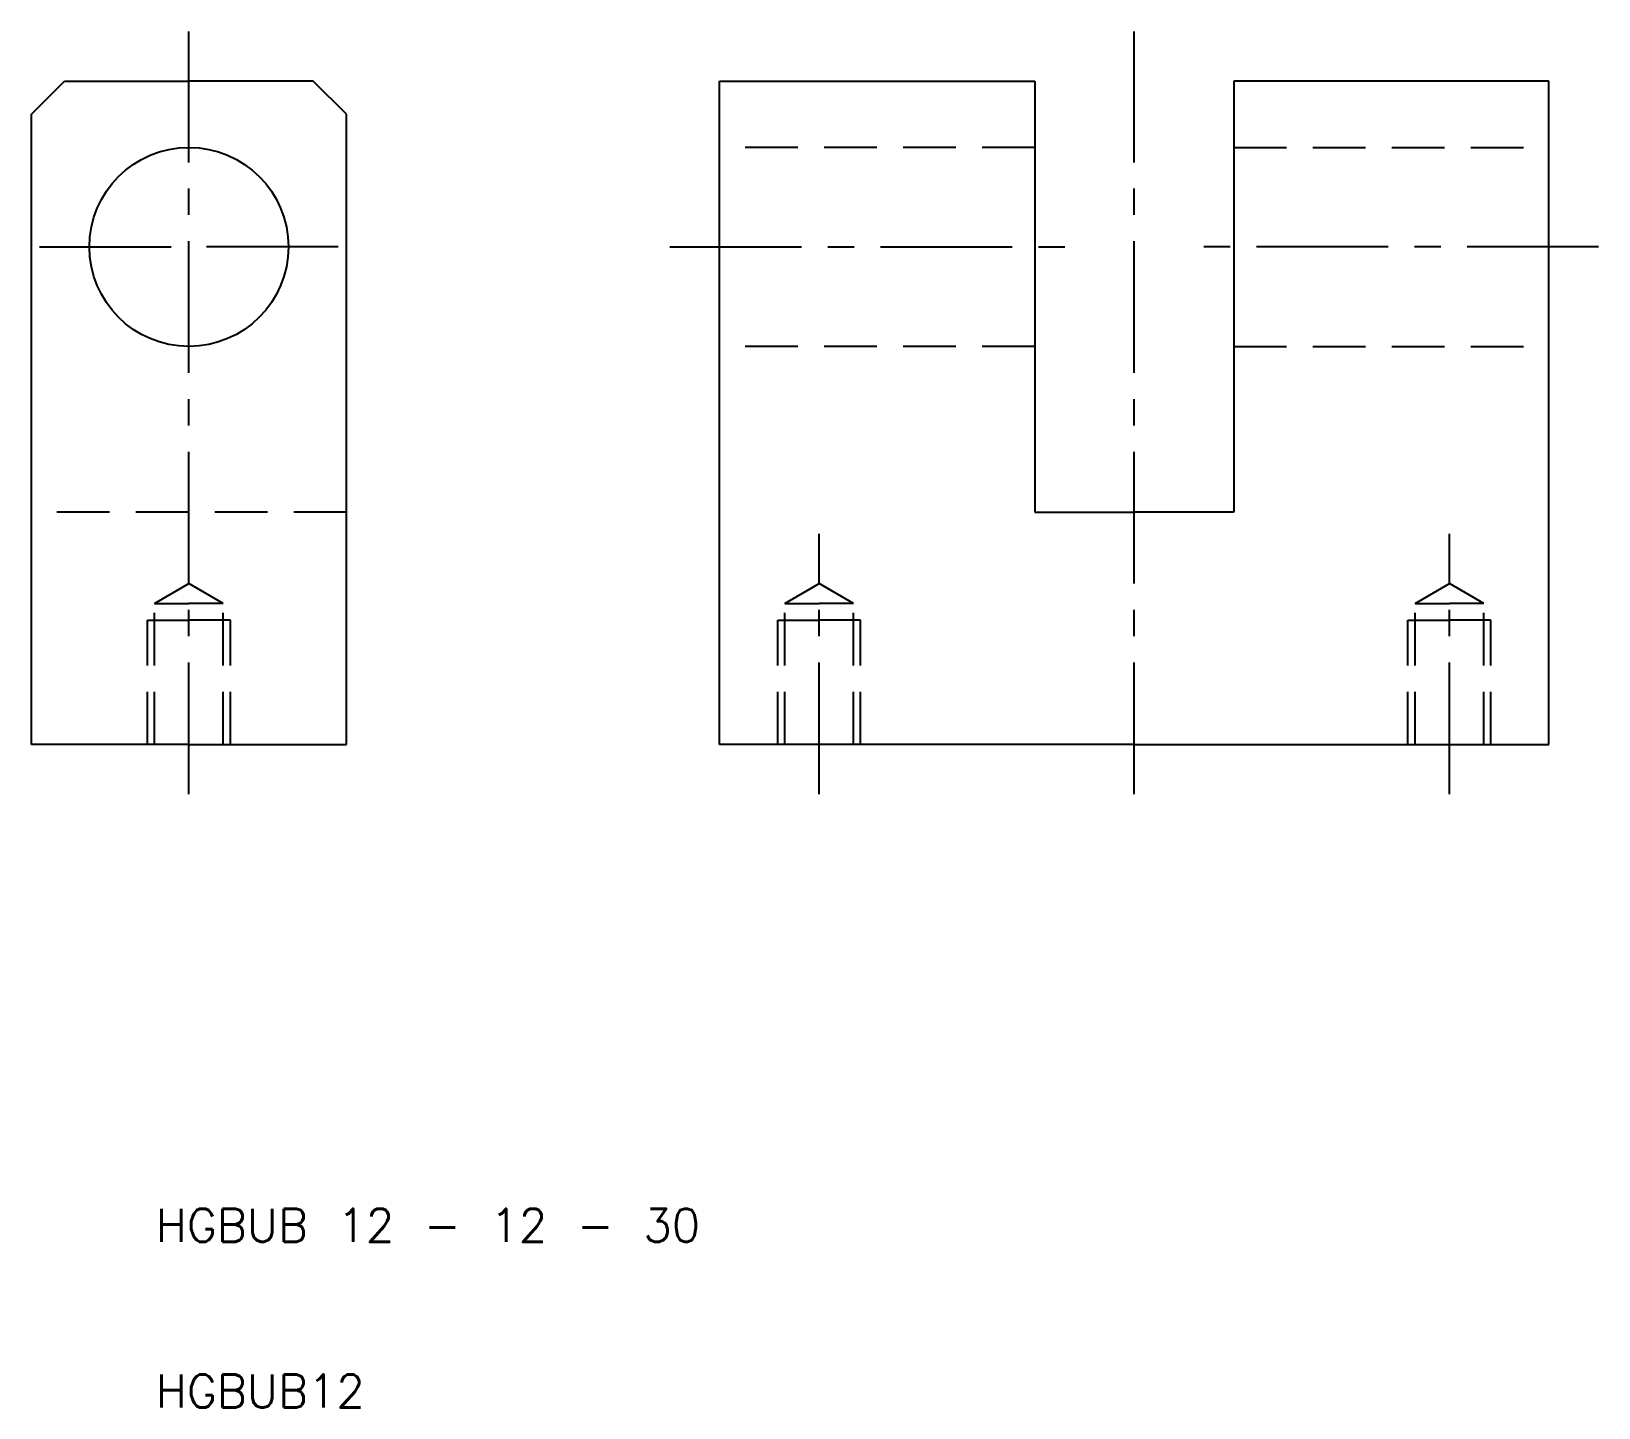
# Model space of a CAD drawing. Extents: x 2.5 to 97, y 10 to 93.
import ezdxf

# ---------------------------------------------------------------- set-up
doc = ezdxf.new("R2010")
doc.units = 0
doc.header["$LTSCALE"] = 0.25
doc.linetypes.add('CENTER', pattern=[50.8, 31.75, -6.35, 6.35, -6.35])
doc.linetypes.add('DASHED', pattern=[19.05, 12.7, -6.35])
doc.layers.get('0').update_dxf_attribs({"linetype": 'CONTINUOUS'})
doc.layers.add('CENTER', color=1, linetype='CENTER')
doc.styles.get("Standard").update_dxf_attribs({"font": 'txt.shx', "bigfont": 'extfont.shx'})

msp = doc.modelspace()

# ---------------------------------------------------------------- linework, layer by layer
for p, q in [((2.5, 88), (4.5, 90)), ((4.5, 90), (12, 90)), ((19.5, 90), (12, 90)), ((21.5, 88), (19.5, 90)), ((44, 50), (44, 90)), ((44, 90), (63, 90)), ((63, 90), (63, 64)), ((94, 90), (75, 90)), ((75, 90), (75, 64)), ((94, 50), (94, 90)), ((2.5, 50), (2.5, 88)), ((21.5, 50), (21.5, 88)), ((63, 64), (69, 64)), ((75, 64), (69, 64)), ((12, 50), (2.5, 50)), ((12, 50), (21.5, 50)), ((69, 50), (44, 50)), ((69, 50), (94, 50))]:
    msp.add_line(p, q)
at = {"color": 3, "linetype": 'DASHED'}
for p, q in [((63, 86), (44, 86)), ((75, 86), (94, 86)), ((63, 74), (44, 74)), ((75, 74), (94, 74)), ((21.5, 64), (2.5, 64)), ((9.933, 58.5), (12, 59.693)), ((14.067, 58.5), (12, 59.693)), ((47.933, 58.5), (50, 59.693)), ((52.067, 58.5), (50, 59.693)), ((85.933, 58.5), (88, 59.693)), ((90.067, 58.5), (88, 59.693)), ((9.933, 50), (9.933, 58.5)), ((9.933, 58.5), (12, 58.5)), ((14.067, 58.5), (12, 58.5)), ((14.067, 50), (14.067, 58.5)), ((47.933, 50), (47.933, 58.5)), ((47.933, 58.5), (50, 58.5)), ((52.067, 58.5), (50, 58.5)), ((52.067, 50), (52.067, 58.5)), ((85.933, 50), (85.933, 58.5)), ((85.933, 58.5), (88, 58.5)), ((90.067, 58.5), (88, 58.5)), ((90.067, 50), (90.067, 58.5)), ((9.5, 50), (9.5, 57.5)), ((9.5, 57.5), (12, 57.5)), ((14.5, 57.5), (12, 57.5)), ((14.5, 50), (14.5, 57.5)), ((47.5, 50), (47.5, 57.5)), ((47.5, 57.5), (50, 57.5)), ((52.5, 57.5), (50, 57.5)), ((52.5, 50), (52.5, 57.5)), ((85.5, 50), (85.5, 57.5)), ((85.5, 57.5), (88, 57.5)), ((90.5, 57.5), (88, 57.5)), ((90.5, 50), (90.5, 57.5))]:
    msp.add_line(p, q, dxfattribs=at)
msp.add_circle((12, 80), 6)
at = {"layer": 'CENTER', "color": 1, "linetype": 'CENTER'}
for p, q in [((12, 47), (12, 93)), ((69, 47), (69, 93)), ((3, 80), (12, 80)), ((21, 80), (12, 80)), ((41, 80), (66, 80)), ((97, 80), (72, 80)), ((50, 47), (50, 62.693)), ((88, 47), (88, 62.693))]:
    msp.add_line(p, q, dxfattribs=at)

# ---------------------------------------------------------------- texts
for s, p in [('HGBUB 12 - 12 - 30', (10, 20)), ('HGBUB12', (10, 10))]:
    msp.add_text(s, height=2).set_placement(p)

doc.saveas('drawing.dxf')
